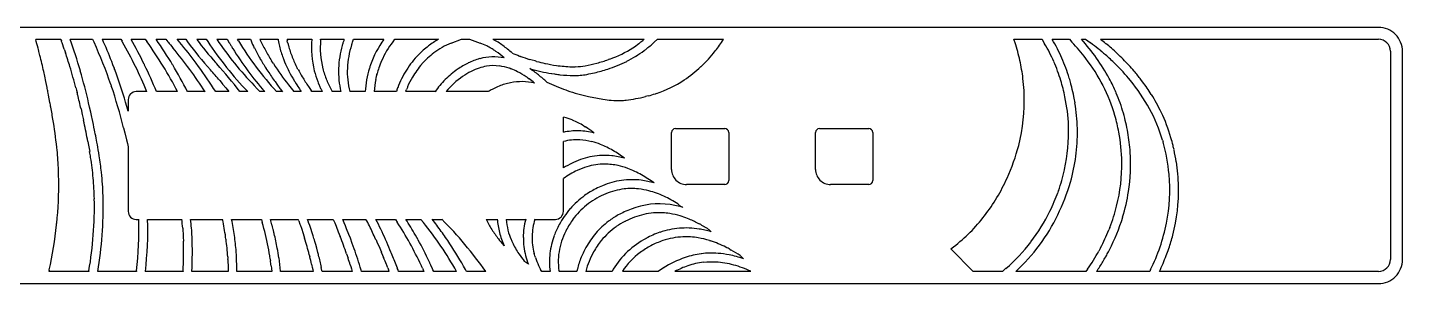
# Model space of a CAD drawing. Header units: millimetres. Extents: x 17 to 281, y -119 to -87.
# Drawn here: x 108.7 to 280.5, y -118.8 to -86.8 of the extents above; entities that cross this region are included whole.
import ezdxf

# ---------------------------------------------------------------- set-up
doc = ezdxf.new("R2010")
doc.units = ezdxf.units.MM
doc.layers.add('CUIVRE', color=7, linetype='Continuous')

msp = doc.modelspace()

# ---------------------------------------------------------------- linework, layer by layer
at = {"layer": 'CUIVRE'}
for p, q in [((277.5, -86.79), (90.15, -86.79)), ((109.77, -88.27), (112.9, -88.27)), ((112.9, -88.27), (112.97, -88.44)), ((114.07, -88.27), (116.88, -88.27)), ((116.88, -88.27), (116.98, -88.48)), ((116.98, -88.48), (117.05, -88.65)), ((118.09, -88.27), (120.42, -88.27)), ((120.42, -88.27), (120.56, -88.52)), ((121.68, -88.27), (123.46, -88.27)), ((123.46, -88.27), (123.66, -88.56)), ((124.8, -88.27), (126.03, -88.27)), ((126.03, -88.27), (126.28, -88.58)), ((126.59, -88.97), (126.9, -89.35)), ((127.67, -88.55), (127.45, -88.27)), ((127.45, -88.27), (128.53, -88.27)), ((127.75, -88.64), (127.67, -88.55)), ((128.53, -88.27), (128.74, -88.57)), ((129.89, -88.27), (131.07, -88.27)), ((131.07, -88.27), (131.25, -88.55)), ((132.4, -88.27), (133.7, -88.27)), ((133.7, -88.27), (133.94, -88.69)), ((135.09, -88.46), (134.98, -88.27)), ((134.98, -88.27), (136.58, -88.27)), ((136.58, -88.27), (136.67, -88.47)), ((137.78, -88.27), (140.05, -88.27)), ((140.05, -88.27), (140.07, -88.36)), ((140.07, -88.36), (140.11, -88.6)), ((141.17, -88.27), (144.26, -88.27)), ((141.24, -88.66), (141.2, -88.47)), ((145.36, -88.32), (145.36, -88.27)), ((145.36, -88.27), (148.31, -88.27)), ((149.24, -88.93), (149.29, -88.78)), ((149.29, -88.78), (149.35, -88.62)), ((149.35, -88.62), (149.48, -88.27)), ((149.48, -88.27), (153.27, -88.27)), ((154.4, -88.58), (154.64, -88.27)), ((154.64, -88.27), (160.1, -88.27)), ((161.67, -88.74), (162.97, -88.27)), ((162.97, -88.27), (163.97, -88.27)), ((163.97, -88.27), (165.3, -88.74)), ((166.89, -88.27), (185.77, -88.27)), ((185.36, -88.6), (185.24, -88.7)), ((185.77, -88.27), (185.61, -88.41)), ((187.02, -88.64), (187.43, -88.27)), ((187.43, -88.27), (195.68, -88.27)), ((231.96, -88.28), (231.96, -88.27)), ((231.96, -88.27), (235.47, -88.27)), ((235.47, -88.27), (235.62, -88.53)), ((235.62, -88.53), (235.8, -88.82)), ((236.75, -88.27), (238.89, -88.27)), ((238.89, -88.27), (239.21, -88.61)), ((240.39, -88.27), (240.91, -88.27)), ((240.91, -88.27), (241.47, -88.68)), ((242.77, -88.27), (277.5, -88.27)), ((110.3, -90.28), (110.17, -89.78)), ((113.34, -89.49), (113.42, -89.72)), ((113.42, -89.72), (113.49, -89.94)), ((139.46, -91.31), (139.23, -90.94)), ((171.78, -90.87), (171.46, -90.78)), ((172.14, -90.97), (171.78, -90.87)), ((172.34, -91.03), (172.14, -90.97)), ((181.49, -90.73), (181.3, -90.8)), ((185.77, -89.68), (185.81, -89.65)), ((242.72, -89.63), (242.9, -89.77)), ((243.07, -89.92), (243.16, -89.99)), ((243.16, -89.99), (243.28, -90.1)), ((243.41, -90.21), (243.41, -90.21)), ((279, -89.77), (279, -115.77)), ((280.5, -115.79), (280.5, -89.79)), ((110.9, -92.88), (110.77, -92.3)), ((119.42, -91.44), (119.26, -91.04)), ((119.59, -91.9), (119.42, -91.44)), ((130.1, -91.65), (129.82, -91.27)), ((132.41, -91.35), (132.24, -91.17)), ((138.53, -91.9), (138.77, -92.27)), ((141.4, -92.25), (141.57, -92.58)), ((141.57, -92.58), (141.73, -92.86)), ((142.53, -92.03), (142.44, -91.86)), ((152.38, -92.65), (152.41, -92.55)), ((169.12, -91.95), (169.17, -91.97)), ((174.22, -92.55), (174.56, -92.6)), ((174.56, -92.6), (174.7, -92.62)), ((111.04, -93.55), (110.9, -92.88)), ((111.19, -94.31), (111.04, -93.55)), ((111.19, -94.31), (111.19, -94.31)), ((114.79, -94.31), (114.87, -94.64)), ((119.15, -93.91), (119.2, -94.08)), ((132.76, -93.43), (133.04, -93.77)), ((133.15, -93.9), (133.52, -94.35)), ((133.52, -94.35), (133.89, -94.81)), ((137.42, -94.44), (137.07, -94.06)), ((137.77, -94.81), (137.42, -94.44)), ((139.66, -93.56), (139.89, -93.88)), ((139.89, -93.88), (139.97, -93.99)), ((139.97, -93.99), (140.28, -94.4)), ((142.12, -93.53), (142.31, -93.85)), ((142.31, -93.85), (142.39, -93.96)), ((142.39, -93.96), (142.52, -94.17)), ((145, -93.54), (145.06, -93.7)), ((145.06, -93.7), (145.18, -93.98)), ((166.96, -94.45), (166.79, -94.53)), ((171.18, -93.06), (171.41, -93.22)), ((239.09, -93.88), (239.07, -93.78)), ((239.12, -93.99), (239.09, -93.88)), ((239.15, -94.12), (239.12, -93.99)), ((239.19, -94.26), (239.15, -94.12)), ((248.04, -93.58), (247.83, -93.29)), ((111.33, -95), (111.29, -94.82)), ((111.37, -95.23), (111.33, -95)), ((111.55, -96.15), (111.37, -95.23)), ((114.87, -94.64), (114.95, -94.93)), ((121.16, -96.66), (121, -96.12)), ((121.32, -95.81), (121.32, -97.23)), ((123.66, -94.81), (122.32, -94.81)), ((127.5, -94.81), (124.84, -94.81)), ((130.94, -94.81), (128.72, -94.81)), ((133.89, -94.81), (132.25, -94.81)), ((136.26, -94.81), (135.28, -94.81)), ((138.37, -94.81), (137.77, -94.81)), ((140.59, -94.81), (139.84, -94.81)), ((142.94, -94.81), (142, -94.81)), ((142.92, -94.78), (142.94, -94.81)), ((144.28, -94.81), (144.17, -94.65)), ((145.56, -94.81), (144.28, -94.81)), ((145.49, -94.66), (145.56, -94.81)), ((147.88, -94.81), (146.81, -94.81)), ((150.94, -94.81), (149, -94.81)), ((154.83, -94.81), (152.04, -94.81)), ((159.65, -94.81), (155.99, -94.81)), ((156.02, -94.71), (156.09, -94.53)), ((166.3, -94.81), (161.03, -94.81)), ((186.28, -95.34), (185.94, -95.43)), ((187.29, -95.04), (187.18, -95.08)), ((111.81, -97.58), (111.66, -96.76)), ((111.84, -97.8), (111.81, -97.58)), ((115.43, -96.97), (115.58, -97.67)), ((115.58, -97.67), (115.73, -98.32)), ((116.5, -96.73), (116.38, -96.2)), ((116.64, -97.37), (116.5, -96.73)), ((116.78, -98), (116.64, -97.37)), ((121.32, -97.23), (121.16, -96.66)), ((245.64, -97.51), (245.64, -97.51)), ((116.82, -98.18), (116.78, -98)), ((120.74, -99.35), (120.89, -99.94)), ((175.68, -98), (175.75, -98.01)), ((175.68, -99.89), (175.68, -98)), ((176.77, -98.35), (176.81, -98.37)), ((178.23, -99.09), (178.4, -99.19)), ((178.4, -99.19), (178.44, -99.21)), ((189.69, -99.42), (195.83, -99.42)), ((207.68, -99.42), (213.82, -99.42)), ((239.89, -99.6), (239.89, -99.4)), ((112.41, -101.79), (112.36, -101.32)), ((116.28, -101.05), (116.36, -101.49)), ((117.17, -99.83), (117.13, -99.63)), ((117.42, -101.14), (117.37, -100.86)), ((117.47, -101.44), (117.42, -101.14)), ((120.89, -99.94), (121.11, -100.82)), ((121.11, -100.82), (121.22, -101.27)), ((121.22, -101.27), (121.32, -101.71)), ((175.68, -104.35), (175.68, -101.03)), ((189.19, -104.53), (189.19, -99.92)), ((196.33, -99.92), (196.33, -105.92)), ((207.18, -104.53), (207.18, -99.92)), ((214.32, -99.92), (214.32, -105.92)), ((250.52, -100.88), (250.59, -101.13)), ((116.36, -101.49), (116.44, -101.91)), ((116.44, -101.91), (116.51, -102.3)), ((117.53, -101.75), (117.47, -101.44)), ((117.59, -102.09), (117.53, -101.75)), ((117.65, -102.45), (117.59, -102.09)), ((117.71, -102.83), (117.65, -102.45)), ((121.32, -101.71), (121.32, -109.77)), ((251.87, -101.69), (251.84, -101.55)), ((251.96, -102.06), (251.87, -101.69)), ((175.68, -109.77), (175.68, -105.68)), ((195.83, -106.42), (191.08, -106.42)), ((213.82, -106.42), (209.07, -106.42)), ((237.52, -107.2), (237.46, -107.36)), ((189.99, -108.84), (190.09, -108.94)), ((190.09, -108.94), (190.18, -109.02)), ((190.18, -109.02), (190.4, -109.15)), ((190.4, -109.15), (190.51, -109.22)), ((122.32, -110.77), (122.65, -110.77)), ((123.75, -110.77), (128.02, -110.77)), ((129.12, -110.77), (133.11, -110.77)), ((134.24, -110.77), (137.96, -110.77)), ((137.96, -110.77), (138.07, -111.17)), ((139.19, -111.11), (139.1, -110.77)), ((139.1, -110.77), (142.56, -110.77)), ((139.28, -111.45), (139.19, -111.11)), ((142.63, -110.97), (142.77, -111.36)), ((142.77, -111.36), (142.83, -111.54)), ((142.83, -111.54), (142.95, -111.89)), ((143.85, -111.11), (143.73, -110.77)), ((143.73, -110.77), (146.94, -110.77)), ((143.99, -111.54), (143.86, -111.15)), ((144.08, -111.8), (143.99, -111.54)), ((146.94, -110.77), (147.12, -111.19)), ((147.12, -111.19), (147.21, -111.41)), ((147.21, -111.41), (147.3, -111.62)), ((147.3, -111.62), (147.57, -112.32)), ((148.32, -111.21), (148.13, -110.77)), ((148.13, -110.77), (151.02, -110.77)), ((148.46, -111.57), (148.32, -111.21)), ((148.61, -111.94), (148.46, -111.57)), ((152.26, -110.77), (154.7, -110.77)), ((154.7, -110.77), (154.92, -111.11)), ((156.01, -110.77), (157.89, -110.77)), ((157.89, -110.77), (158.2, -111.15)), ((159.3, -110.77), (160.52, -110.77)), ((166.04, -110.77), (167.43, -110.77)), ((168.53, -110.77), (170.98, -110.77)), ((172.13, -110.77), (174.68, -110.77)), ((183.38, -111.03), (183.45, -110.99)), ((128.13, -111.87), (128.15, -112.15)), ((128.15, -112.15), (128.18, -112.57)), ((128.18, -112.57), (128.2, -112.98)), ((128.2, -112.98), (128.22, -113.51)), ((139.43, -112.03), (139.35, -111.71)), ((142.95, -111.89), (143.17, -112.55)), ((143.17, -112.55), (143.35, -113.13)), ((147.57, -112.32), (147.81, -112.93)), ((148.89, -112.66), (148.61, -111.94)), ((149.07, -113.14), (148.89, -112.66)), ((149.31, -113.79), (149.07, -113.14)), ((152.28, -113.33), (152.44, -113.7)), ((153.54, -113.45), (153.46, -113.28)), ((157.37, -113.02), (157.2, -112.74)), ((157.55, -113.35), (157.37, -113.02)), ((176.13, -111.96), (176.13, -111.96)), ((193.89, -112.07), (194.01, -112.2)), ((194.01, -112.2), (194.07, -112.26)), ((243.94, -111.77), (243.81, -112.1)), ((144.74, -113.92), (144.62, -113.52)), ((144.87, -114.38), (144.74, -113.92)), ((145.01, -114.9), (144.87, -114.38)), ((145.08, -115.18), (145.01, -114.9)), ((152.44, -113.7), (152.61, -114.07)), ((152.61, -114.07), (152.95, -114.86)), ((152.98, -114.94), (153.22, -115.52)), ((153.62, -113.63), (153.54, -113.45)), ((154.21, -115.04), (154.14, -114.87)), ((154.3, -115.25), (154.21, -115.04)), ((168.29, -114.06), (168.27, -114.05)), ((172.06, -115.17), (172.02, -115.03)), ((193.93, -113.41), (193.99, -113.43)), ((193.99, -113.43), (194.06, -113.45)), ((195.98, -114.25), (196.04, -114.28)), ((196.49, -114.51), (196.65, -114.61)), ((224.08, -114.47), (224.42, -114.2)), ((226.88, -117.27), (224.08, -114.47)), ((242.74, -114.4), (242.56, -114.73)), ((243.76, -114.82), (243.89, -114.57)), ((133.75, -115.46), (133.76, -115.68)), ((133.77, -115.78), (133.78, -116.16)), ((133.78, -116.16), (133.79, -116.44)), ((133.79, -116.44), (133.8, -116.85)), ((134.86, -115.63), (134.85, -115.4)), ((134.87, -115.92), (134.86, -115.66)), ((134.89, -116.45), (134.87, -115.92)), ((134.9, -116.8), (134.89, -116.45)), ((139.06, -115.73), (139.09, -115.92)), ((139.18, -116.6), (139.21, -116.93)), ((143.94, -115.19), (144.01, -115.45)), ((144.23, -116.36), (144.28, -116.59)), ((144.28, -116.59), (144.32, -116.76)), ((144.32, -116.76), (144.37, -117.02)), ((145.52, -117.18), (145.44, -116.77)), ((148.61, -115.09), (148.79, -115.63)), ((149.06, -116.45), (149.12, -116.65)), ((149.12, -116.65), (149.22, -116.96)), ((150.31, -116.76), (150.2, -116.4)), ((150.42, -117.13), (150.31, -116.76)), ((158.99, -116.2), (158.91, -116.03)), ((159.02, -116.25), (158.99, -116.2)), ((159.12, -116.48), (159.02, -116.25)), ((159.32, -116.94), (159.12, -116.48)), ((171.31, -116.37), (171.08, -116.21)), ((172.11, -115.32), (172.06, -115.17)), ((172.14, -115.42), (172.11, -115.32)), ((172.18, -115.54), (172.14, -115.42)), ((197.78, -115.3), (197.98, -115.51)), ((197.98, -115.51), (198.08, -115.61)), ((198.08, -115.61), (198.18, -115.71)), ((116.41, -117.27), (111.43, -117.27)), ((116.42, -117.19), (116.41, -117.27)), ((122.36, -117.27), (117.52, -117.27)), ((122.36, -117.21), (122.36, -117.27)), ((128.17, -117.27), (123.46, -117.27)), ((128.17, -117.24), (128.17, -117.27)), ((133.81, -117.27), (129.27, -117.27)), ((133.8, -116.85), (133.81, -117.27)), ((134.91, -117.27), (134.9, -116.8)), ((134.91, -117.27), (134.91, -117.27)), ((139.25, -117.27), (134.91, -117.27)), ((139.21, -116.93), (139.25, -117.27)), ((140.35, -117.27), (140.35, -117.23)), ((144.42, -117.27), (140.35, -117.27)), ((144.37, -117.02), (144.42, -117.27)), ((145.54, -117.27), (145.52, -117.18)), ((149.31, -117.27), (145.54, -117.27)), ((149.22, -116.96), (149.31, -117.27)), ((150.46, -117.27), (150.42, -117.13)), ((153.92, -117.27), (150.46, -117.27)), ((153.75, -116.84), (153.83, -117.06)), ((153.83, -117.06), (153.88, -117.16)), ((155.03, -117.1), (154.94, -116.88)), ((155.09, -117.27), (155.03, -117.1)), ((158.27, -117.27), (155.09, -117.27)), ((158.09, -116.88), (158.27, -117.27)), ((159.38, -117.07), (159.32, -116.94)), ((159.48, -117.27), (159.38, -117.07)), ((162.33, -117.27), (159.48, -117.27)), ((163.59, -117.27), (163.46, -117.03)), ((165.98, -117.27), (163.59, -117.27)), ((172.97, -117.27), (172.83, -117.03)), ((174.03, -117.27), (172.97, -117.27)), ((175.14, -117.27), (175.13, -117.19)), ((177.36, -117.27), (175.14, -117.27)), ((177.39, -117.17), (177.36, -117.27)), ((181.76, -117.27), (178.49, -117.27)), ((181.92, -117.01), (181.76, -117.27)), ((187.54, -117.27), (183.07, -117.27)), ((188.17, -116.85), (187.54, -117.27)), ((199.1, -117.27), (189.62, -117.27)), ((230.52, -117.27), (226.88, -117.27)), ((230.97, -116.89), (230.52, -117.27)), ((240.96, -117.27), (232.19, -117.27)), ((241.16, -116.98), (240.96, -117.27)), ((248.92, -117.27), (242.29, -117.27)), ((249.03, -117.05), (248.92, -117.27)), ((277.5, -117.27), (250.14, -117.27)), ((19.5, -118.79), (277.5, -118.79))]:
    msp.add_line(p, q, dxfattribs=at)
for centre, radius, start, end in [((277.5, -89.78), 2.99, 44.8315, 90.0008), ((29.66, -110.59), 83.16, 14.7844, 15.5643), ((67.55, -105.11), 48.37, 18.8357, 20.1509), ((51.9, -110.6), 66.06, 16.1738, 19.7547), ((65.49, -112.19), 56.69, 18.8121, 24.5407), ((67.49, -111.32), 55.61, 21.3898, 24.4892), ((117.83, -90.15), 3.18, 28.8542, 30.8326), ((73.36, -115.67), 54.45, 22.5223, 29.7877), ((71.83, -116.46), 57.27, 25.9647, 29.4863), ((80.08, -119.6), 53.51, 27.6004, 35.4555), ((81.78, -118.43), 52.54, 30.8744, 35.0345), ((155.29, -65.54), 37.04, 218.4616, 219.2233), ((84.34, -125.07), 56.67, 36.6243, 40.0044), ((165.14, -62.03), 45.05, 216.1027, 221.8632), ((165.41, -61.86), 44.27, 216.6397, 221.4646), ((168.54, -63.87), 44.71, 213.4973, 223.7838), ((168.66, -63.79), 43.75, 214.0204, 223.7754), ((134.61, -88.33), 0.756, 208.3413, 212.1473), ((143.24, -83.45), 10.67, 209.6608, 211.5473), ((139.16, -86.11), 5.8, 210.2098, 212.4241), ((140.69, -85.39), 7.49, 210.8012, 212.4626), ((169.52, -67.61), 40.25, 211.1938, 216.8464), ((155.85, -80.13), 20.92, 203.4906, 206.1653), ((154.9, -80.57), 18.77, 204.2237, 208.8582), ((150.2, -86.78), 10.25, 190.2024, 194.3557), ((145.44, -87.59), 4.32, 189.0564, 191.6982), ((150.94, -86.63), 9.91, 191.8617, 194.1666), ((152.18, -86.28), 11.19, 194.3537, 202.0827), ((155.94, -89.32), 11.73, 174.8569, 194.2506), ((155.95, -89.32), 10.64, 174.6022, 194.2486), ((159.68, -92.36), 12.09, 164.0345, 177.8635), ((148.53, -89.15), 0.483, 161.3491, 166.8038), ((155.89, -91.16), 8.12, 161.7429, 164.5105), ((156.77, -91.52), 9.06, 159.0119, 161.3463), ((160.4, -92.54), 11.73, 162.2191, 169.4678), ((149.37, -88.99), 0.146, 157.6631, 166.3816), ((162.99, -95.39), 12.05, 143.7936, 161.0205), ((162.79, -95.23), 10.71, 141.6233, 156.5339), ((166, -98.48), 11.81, 127.4382, 135.4024), ((164.74, -96.76), 9.68, 118.6534, 127.6638), ((165.18, -97.3), 9.27, 120.0778, 127.828), ((164.07, -95.33), 7.01, 110.029, 120.2851), ((163.02, -95.22), 6.87, 63.2231, 70.5829), ((162.51, -96.33), 8.08, 58.8529, 63.5393), ((161.67, -97.93), 10.98, 53.9203, 61.5858), ((160.08, -100.16), 13.72, 47.9102, 54.0422), ((177.63, -78.81), 12.48, 302.636, 306.8443), ((180.11, -82.05), 8.4, 306.6083, 307.6781), ((180.06, -81.8), 8.63, 307.917, 309.9993), ((175.71, -76.26), 16.77, 307.7253, 312.4197), ((180.39, -78.56), 18.12, 321.9531, 327.5719), ((222.8, -91.69), 9.78, 17.7621, 20.417), ((207.26, -96.55), 26.06, 12.4968, 17.5188), ((216.64, -100.07), 22.22, 23.9305, 30.428), ((216.96, -99.92), 22.96, 23.8632, 30.4679), ((220.5, -106.23), 25.7, 37.2883, 43.2737), ((220.41, -106.31), 26.92, 35.6633, 42.0773), ((241.32, -88.91), 0.273, 50.0689, 58.2202), ((241.36, -88.93), 0.269, 50.0197, 58.1404), ((223.54, -113.55), 30.66, 51.8284, 54.069), ((222.76, -114.47), 32.96, 51.094, 52.6269), ((229.95, -105.5), 21.47, 48.6299, 50.9837), ((277.5, -89.77), 1.5, 0.0615, 89.9385), ((277.51, -89.79), 2.99, 0.0466, 45.121), ((94.68, -93.57), 15.95, 13.9201, 15.2757), ((109.42, -89.95), 0.772, 12.6291, 16.2463), ((22.13, -112.15), 90.84, 12.6228, 13.9329), ((43.41, -113.29), 73.86, 17.009, 18.4236), ((84.61, -124.83), 55.2, 32.9407, 39.9947), ((169.84, -67.36), 41.76, 211.866, 221.0964), ((157.5, -79.22), 22.79, 206.391, 210.0724), ((166.95, -73.76), 33.71, 210.0655, 212.5545), ((161.79, -76.85), 26.6, 208.7161, 211.9863), ((152.17, -86.28), 12.29, 194.3633, 201.4706), ((141.42, -90.55), 0.717, 198.5713, 204.2831), ((154.14, -85.57), 14.38, 201.5003, 205.9809), ((155.25, -85.1), 14.48, 201.8417, 207.8135), ((159.21, -92.33), 10.52, 169.4082, 177.4966), ((163.63, -95.62), 11.64, 156.4044, 160.9769), ((165.46, -97.97), 11.06, 135.2836, 148.0337), ((165.78, -98.25), 10.39, 132.7893, 138.3808), ((166.15, -98.64), 10.92, 127.5142, 132.8319), ((167.3, -98.36), 7.95, 105.1374, 116.2244), ((166.99, -97.22), 6.76, 78.9297, 105.0799), ((161.47, -98.07), 10.11, 56.1254, 58.9349), ((165.43, -92.3), 3.11, 53.8856, 57.3077), ((159.59, -100.66), 13.31, 49.2217, 54.8236), ((176.84, -72.4), 19.14, 246.7004, 249.7619), ((170.51, -89.69), 0.731, 247.1005, 252.4484), ((170.59, -89.67), 0.777, 247.2805, 252.65), ((178.14, -68.88), 22.89, 250.1214, 253.0341), ((178.59, -67.08), 24.75, 255.3716, 257.8741), ((175.2, -73.34), 18.5, 284.6206, 289.2706), ((176.27, -76.47), 16.29, 287.6919, 296.7123), ((176.57, -77.16), 14.44, 289.9219, 302.6426), ((177.25, -78.37), 14.15, 296.6344, 301.8278), ((176.78, -77.59), 15.06, 301.7497, 306.6294), ((183.36, -86.27), 4.17, 305.9272, 308.6228), ((181.01, -79.03), 17.34, 313.1185, 321.9253), ((208.81, -96.18), 24.47, 7.085, 12.4343), ((218.11, -99.38), 21.69, 16.8192, 23.8116), ((222.9, -104.47), 22.73, 27.2581, 37.4162), ((223.25, -104.28), 23.42, 28.3001, 35.6728), ((237.56, -95.86), 8.09, 50.3507, 52.4729), ((242.29, -90.58), 1.01, 48.0076, 52.7998), ((239.58, -93.98), 5.35, 49.3093, 50.8889), ((243.2, -90.22), 0.148, 45.0491, 53.1032), ((242.78, -90.77), 0.831, 46.4319, 51.4356), ((242.88, -90.75), 0.756, 45.9573, 51.4586), ((224.36, -111.92), 28.88, 45.5019, 48.7218), ((223.94, -112.36), 30.59, 44.9002, 48.6817), ((226.21, -110.08), 27.37, 40.6488, 44.875), ((46.25, -112.21), 70.83, 14.6335, 16.8461), ((43.4, -112.97), 74.88, 12.9422, 16.1012), ((112.54, -94.67), 7.57, 19.4196, 21.402), ((60.78, -113.9), 62.79, 16.4446, 20.2685), ((120.88, -92.63), 2.74, 24.6585, 27.0374), ((73.48, -115.64), 55.43, 22.072, 25.8281), ((80.35, -119.39), 54.26, 26.9324, 30.9607), ((85.45, -124.27), 55.3, 32.1927, 36.1511), ((90.81, -128.74), 54.83, 40.0881, 41.9502), ((89.13, -130.23), 58.17, 37.5105, 41.9397), ((171.29, -66.22), 42.5, 216.9157, 222.2685), ((168.87, -72.56), 35.97, 213.2233, 215.7107), ((169.95, -71.86), 36.16, 212.5383, 217.6811), ((169.76, -77.89), 31.78, 206.1017, 206.8619), ((161.9, -81.59), 22, 208.3341, 211.1279), ((156.55, -89.12), 12.37, 194.461, 200.9143), ((156.29, -89.19), 11, 194.4473, 202.2918), ((158.88, -92.29), 11.28, 178.0784, 192.8981), ((158.8, -92.31), 10.11, 177.4676, 194.3085), ((162.66, -95.39), 11.74, 162.5837, 177.1696), ((168.04, -97.1), 17.39, 161.1089, 162.5155), ((160.93, -94.96), 8.86, 164.8799, 166.7275), ((165.06, -96.1), 13.13, 161.0468, 164.3181), ((166.48, -98.58), 12.25, 148.1375, 159.6486), ((165.67, -98.14), 10.23, 138.4599, 149.8125), ((168.98, -101.45), 11.46, 124.6082, 134.6), ((168.43, -100.58), 10.43, 116.3812, 124.8215), ((168.23, -100.25), 8.95, 117.1055, 124.9949), ((167.5, -98.85), 7.37, 108.5836, 116.9795), ((167, -97.37), 5.81, 99.2826, 108.6021), ((166.99, -97.17), 5.61, 82.6559, 99.5144), ((166.92, -97.76), 6.21, 71.3418, 82.7157), ((168.53, -93.17), 1.35, 68.6753, 73.5773), ((168.63, -93.15), 1.29, 67.7249, 72.6956), ((166.3, -99.54), 8.09, 63.1799, 69.2106), ((165.28, -101.47), 10.28, 55.8569, 62.9761), ((163.6, -103.96), 14.38, 51.3945, 56.8131), ((171.92, -90.54), 1.45, 252.227, 255.6419), ((178.12, -69.1), 23.77, 253.9611, 260.541), ((161, -107.14), 18.49, 47.0094, 51.2236), ((177.82, -70.57), 21.18, 257.9146, 261.8138), ((176.85, -77.87), 14.91, 261.721, 263.8734), ((177.09, -76.1), 15.6, 261.5776, 268.6388), ((177, -77.61), 15.18, 263.4314, 269.7722), ((176.94, -80.64), 11.05, 268.8848, 271.5439), ((177.1, -84.58), 7.11, 271.1048, 280.5794), ((177.2, -85.28), 7.51, 274.3956, 280.8465), ((173.17, -65.09), 26.99, 281.1775, 284.3647), ((173.46, -66.22), 26.93, 281.0516, 283.1289), ((174.93, -72.36), 20.62, 283.0149, 287.7648), ((181.68, -79.71), 16.38, 303.703, 313.0271), ((218.32, -99.3), 20.37, 16.7651, 23.8533), ((225.94, -110.32), 26.63, 39.4006, 45.5145), ((228.75, -107.95), 24.06, 37.5269, 40.7324), ((76.18, -101.41), 35.72, 10.6239, 11.4697), ((55.13, -115.7), 67.63, 13.9969, 18.648), ((132.12, -94.59), 1.24, 37.7311, 41.6019), ((132.2, -94.63), 1.2, 37.7225, 41.454), ((158.06, -81.07), 22.23, 216.8749, 218.1959), ((172.06, -70.31), 38.78, 217.5801, 219.1788), ((159.96, -82.69), 20.87, 209.1581, 210.7086), ((149.06, -89.26), 8.15, 210.138, 211.6273), ((169.06, -77.26), 31.47, 212.5017, 213.8305), ((168.76, -77.43), 30.02, 211.1575, 213.8861), ((156.88, -85.5), 15.66, 213.6017, 215.74), ((155.48, -89.64), 11.18, 202.8497, 205.192), ((147.11, -93.64), 1.91, 203.4523, 206.8879), ((158.89, -88.12), 13.81, 202.3281, 208.5747), ((161.94, -95.3), 9.91, 168.3386, 177.15), ((160.46, -94.92), 8.39, 166.2365, 168.8393), ((166.13, -98.32), 11.84, 160.4056, 162.7387), ((155.18, -94.41), 0.212, 155.351, 164.0521), ((173.78, -101.58), 19.04, 157.2064, 158.2906), ((166.29, -98.49), 10.95, 149.8715, 156.9464), ((168.58, -101.04), 10.89, 134.6032, 145.1245), ((168.97, -101.4), 10.32, 124.6776, 140.3094), ((171.68, -103.91), 10.57, 112.4421, 116.5161), ((170.63, -101.4), 7.86, 101.3654, 112.3372), ((170.5, -100.79), 7.23, 77.4465, 101.3252), ((169.1, -95.95), 3.57, 54.2804, 56.8419), ((164.22, -103.14), 12.25, 50.1724, 54.091), ((183.8, -72.22), 23.7, 244.5158, 250.7763), ((176.98, -82.74), 10.06, 269.7525, 274.5652), ((182.7, -81.24), 14.55, 288.4156, 303.7058), ((208.29, -96.16), 24.98, 3.3896, 6.8824), ((214.35, -100.41), 24.49, 11.6774, 16.5812), ((202.73, -103.7), 37.67, 15.2674, 16.3352), ((215.73, -100.1), 24.17, 11.135, 13.974), ((225.21, -103.28), 20.12, 15.7796, 27.256), ((224.09, -103.8), 22.46, 23.1325, 28.2592), ((229.12, -107.71), 22.51, 28.5714, 39.4253), ((229.89, -107.21), 22.7, 32.0729, 36.9048), ((20.01, -113.34), 93.14, 10.2507, 10.6352), ((105.8, -97.35), 9.46, 13.2193, 14.805), ((40.28, -113.71), 76.99, 12.5538, 13.9176), ((122.32, -95.81), 1, 90.0023, 179.9977), ((148.48, -93.12), 3.36, 204.2591, 207.1787), ((148.74, -93.71), 2.22, 207.2555, 209.7618), ((160.16, -96.16), 4.39, 160.7395, 162.1438), ((171.96, -104.27), 11.03, 117.9615, 120.8908), ((178.41, -87.93), 7.09, 250.0845, 251.4795), ((184.99, -69.01), 27.13, 250.9952, 256.8284), ((183.99, -73.12), 22.88, 256.9338, 261.5439), ((182.93, -80.08), 15.85, 261.6317, 265.436), ((182.59, -84.72), 11.2, 265.2599, 271.4223), ((182.7, -89.21), 6.71, 271.4423, 276.9367), ((181.05, -75.21), 20.8, 276.7915, 283.5811), ((181.78, -78.47), 17.46, 284.9381, 288.0194), ((210.85, -95.95), 22.41, 345.5909, 362.2079), ((198.48, -96.54), 34.79, 2.3898, 3.0586), ((216.35, -100), 22.45, 2.308, 11.6711), ((219.41, -99.45), 20.44, 9.1082, 11.3467), ((225.4, -103.22), 21.03, 15.7693, 23.0712), ((230.61, -106.83), 21.89, 25.5428, 32.2262), ((47.24, -109.02), 65.57, 6.7436, 9.8506), ((216.78, -99.96), 23.11, 1.3995, 9.3178), ((221.11, -104.37), 24.37, 10.6313, 15.6346), ((221.62, -104.26), 24.95, 10.0231, 15.6977), ((231.36, -106.47), 19.96, 16.27, 28.5211), ((231.24, -106.52), 21.19, 16.3083, 25.5216), ((114.19, -98.69), 1.58, 10.7932, 13.6182), ((114.21, -98.76), 1.58, 10.7713, 13.5825), ((114.23, -98.84), 1.58, 10.7487, 13.5461), ((114.25, -98.91), 1.57, 10.7256, 13.509), ((114.27, -98.98), 1.57, 10.7018, 13.4713), ((24.15, -118.45), 93.76, 10.6937, 12.1617), ((28.58, -117.46), 90.32, 11.3841, 12.3255), ((173.57, -106.24), 8.52, 67.9106, 75.1654), ((172.8, -108.1), 10.52, 58.9107, 67.5781), ((170.77, -111.44), 14.43, 52.5512, 57.9045), ((189.69, -99.92), 0.501, 90.1694, 179.8306), ((195.83, -99.92), 0.501, 0.164, 89.8384), ((207.68, -99.92), 0.501, 90.1694, 179.8306), ((213.82, -99.92), 0.501, 0.164, 89.8384), ((217.48, -99.91), 21.31, -12.586, 2.2097), ((217.45, -99.91), 22.45, 343.954, 360.7919), ((-30.55, -129.09), 150.58, 10.803, 11.2045), ((177.42, -107.97), 8.26, 88.6447, 102.1887), ((177.39, -108.03), 7.2, 87.364, 103.7232), ((177.37, -108.36), 8.65, 75.4578, 88.3862), ((177.35, -108.51), 7.68, 75.7936, 87.2582), ((177.09, -109.61), 8.82, 68.4402, 75.9126), ((223.19, -103.96), 22.25, 0.987, 10.5807), ((223.74, -103.92), 22.8, 3.8887, 10.0982), ((228.87, -107.25), 22.57, 5.3396, 15.7333), ((228.92, -107.2), 23.61, 13.8477, 16.299), ((70.34, -106.3), 42.31, 2.6911, 6.1163), ((77.2, -109), 39.87, 8.6137, 9.6808), ((73.48, -109.76), 43.67, 5.4533, 8.8634), ((73.87, -109.71), 44.37, 6.2379, 8.9145), ((180.97, -112.2), 9.45, 100.3235, 115.1391), ((180.82, -111.56), 8.78, 84.1516, 100.0933), ((176.11, -112.01), 11.41, 59.6526, 68.3113), ((180.71, -112.46), 9.69, 74.4189, 84.0459), ((174.3, -115.08), 14.97, 53.0027, 59.5973), ((208.81, -95.41), 24.52, 335.4235, 345.5482), ((224.22, -103.91), 22.32, 351.2629, 363.9556), ((227.05, -107.62), 25.52, 9.1149, 12.5707), ((76.94, -105.97), 35.7, 0.3363, 2.6564), ((182.01, -114.39), 11.87, 116.066, 122.2337), ((181.77, -114.01), 10.32, 114.9121, 126.1659), ((178.51, -107.13), 3.81, 114.0864, 116.8296), ((181.14, -112.62), 8.79, 106.634, 115.025), ((180.82, -111.55), 7.68, 89.8488, 106.6541), ((180.8, -111.86), 7.99, 77.6452, 89.7036), ((180.58, -112.98), 9.13, 69.8481, 77.7479), ((179.73, -115.26), 11.56, 60.4598, 69.8077), ((191.07, -104.53), 1.88, 179.9995, 225.1681), ((209.06, -104.53), 1.88, 179.9995, 225.1681), ((216.38, -99.66), 22.45, 340.3692, 347.3894), ((224.23, -103.91), 21.21, -14.1997, 0.8949), ((230.05, -107.11), 22.48, 1.2064, 9.0542), ((61.37, -106.17), 51.28, 354.282, 360.464), ((82.56, -108.88), 34.54, 1.1205, 5.4318), ((110.44, -105.82), 7.6, 5.0654, 7.0827), ((113.41, -105.69), 4.63, 4.9511, 6.6315), ((83.07, -108.84), 35.13, 1.0739, 5.8027), ((184.32, -115.45), 9.64, 98.2579, 112.9442), ((184.23, -115.08), 9.27, 82.7452, 98.0238), ((184.06, -116.29), 10.49, 73.6699, 82.6671), ((177.62, -118.99), 15.85, 53.6572, 60.4747), ((191.08, -104.53), 1.89, 224.8787, 269.9537), ((195.83, -105.92), 0.501, 270.168, 359.832), ((209.07, -104.53), 1.89, 224.8787, 269.9537), ((213.82, -105.92), 0.501, 270.168, 359.832), ((208.47, -95.39), 24.84, 329.3751, 335.7168), ((215.07, -99.22), 24.92, 333.8186, 343.9246), ((230.29, -107.11), 21.14, -11.3207, 5.3274), ((69.67, -109.15), 47.43, -9.7523, 1.1481), ((69.97, -109.17), 48.24, 350.33, 361.1747), ((184.16, -116.02), 10.07, 125.3213, 139.1761), ((184.79, -116.91), 11.17, 116.9826, 125.3129), ((184.71, -116.77), 9.91, 119.2941, 126.5268), ((185.52, -118.34), 12.78, 112.8353, 116.9926), ((185.14, -117.52), 10.78, 112.6635, 119.3121), ((184.22, -115.18), 8.26, 96.5198, 113.0174), ((184.19, -115.25), 8.33, 84.0227, 96.2592), ((184.12, -115.92), 9, 75.5257, 84.0008), ((183.61, -117.84), 10.98, 65.0754, 75.4836), ((182.16, -120.98), 14.44, 57.2066, 65.1167), ((210, -96.27), 23.07, 322.5005, 329.3293), ((214.55, -98.99), 24.4, 333.8866, 339.9418), ((223.55, -103.77), 23, 342.9629, 351.1745), ((230.19, -107.1), 22.34, 345.3982, 361.1906), ((122.32, -109.77), 1, 179.9985, 270.0015), ((174.68, -109.77), 1, 270.0036, 359.9977), ((184.83, -116.56), 10.94, 139.3113, 152.0667), ((184.24, -116.1), 9.09, 126.5981, 142.3798), ((187.76, -119.51), 10.65, 114.8529, 119.3184), ((188.47, -120.89), 12.2, 110.7018, 115.1519), ((187.64, -118.5), 9.67, 81.8623, 111.117), ((187.47, -119.79), 10.97, 73.3541, 81.9395), ((189.35, -111.28), 2.37, 57.7897, 60.8229), ((215.72, -99.7), 23.03, 322.8796, 334.1771), ((223.03, -103.64), 22.44, 338.7503, 345.8808), ((61.07, -106.16), 51.57, 347.7541, 354.0987), ((107.79, -110.9), 4.61, 353.0664, 355.2859), ((77.87, -112), 44.79, -6.6802, 1.5779), ((77.8, -112), 45.97, 353.4084, 361.5302), ((94.65, -114.73), 33.6, 4.8818, 6.7756), ((99.1, -114.3), 30.23, 2.5872, 6.7039), ((124.46, -112.68), 8.86, 10.5287, 12.4428), ((99.71, -117.81), 34.13, 7.6731, 11.4001), ((96.77, -118.3), 38.22, 8.299, 11.364), ((98.49, -122.28), 41.11, 11.3467, 15.6842), ((137.77, -111.9), 1.58, 12.9912, 16.6371), ((137.68, -112.03), 1.7, 12.7517, 16.6231), ((132.28, -114.5), 10.94, 18.8382, 19.9462), ((143.37, -111.3), 0.512, 16.0882, 21.7922), ((107.57, -133.82), 49.19, 25.8086, 27.9411), ((108.8, -133.2), 48.91, 24.0319, 27.2953), ((116.88, -135.85), 45.38, 29.1433, 33.0318), ((115.94, -136.4), 47.56, 29.8311, 32.6026), ((119.58, -141.87), 49.34, 34.2084, 38.5011), ((90.37, -164.34), 87.3, 37.2385, 37.856), ((88.02, -165.25), 89.72, 36.1906, 36.7914), ((120.76, -149.89), 55.78, 40.1733, 44.5401), ((175.71, -106.32), 10.64, 204.6914, 212.4765), ((176.61, -110.1), 9.21, 184.1574, 194.5636), ((176.54, -110.14), 8.03, 184.5031, 194.4388), ((179.74, -113.1), 9.07, 165.0968, 179.5765), ((180.03, -113.15), 8.26, 163.2347, 178.1893), ((185.34, -116.89), 11.55, 151.8014, 159.2986), ((184.83, -116.57), 9.84, 142.3501, 152.0611), ((187.26, -118.94), 9.9, 126.8358, 139.4496), ((187.54, -119.25), 10.32, 118.9542, 127.019), ((187.82, -119.67), 9.72, 117.1988, 124.7358), ((188.47, -120.89), 11.1, 110.7064, 116.8928), ((187.6, -118.48), 8.53, 94.3709, 110.9806), ((187.35, -114.59), 4.65, 92.0921, 94.9431), ((187.59, -118.81), 8.87, 81.0564, 92.6237), ((187.32, -120.4), 10.48, 73.585, 80.9158), ((185.05, -127.72), 18.14, 72.4676, 73.2608), ((187.11, -121.08), 11.19, 67.469, 72.2912), ((186.4, -122.92), 13.16, 61.5131, 67.6653), ((185.34, -124.99), 15.49, 59.1105, 61.7227), ((211.64, -97.55), 20.99, 307.5054, 322.5244), ((215.68, -99.66), 24.19, 323.6464, 334.1248), ((221.45, -103.08), 25.22, 332.8795, 342.8593), ((228.81, -106.81), 22.65, 340.9017, 348.6648), ((86.52, -114.83), 42.82, 356.7358, 362.5456), ((105.43, -117.01), 28.36, 3.1453, 7.6312), ((105.49, -117), 29.4, 4.2662, 8.2507), ((138.14, -112), 1.25, 13.1766, 15.988), ((120.56, -116.91), 19.49, 13.2215, 14.498), ((137.81, -112.92), 1.79, 11.6444, 15.3438), ((104.61, -120.97), 35.95, 10.5681, 13.5212), ((97.23, -127.49), 48.31, 14.7545, 17.2897), ((100.72, -126.33), 45.73, 17.1664, 18.5271), ((112.7, -122.84), 33.26, 16.2737, 17.521), ((82.39, -138.25), 70.15, 19.2854, 21.1618), ((120.02, -127.84), 35.37, 24.397, 25.8798), ((150.67, -114.01), 1.75, 22.595, 26.3526), ((118.54, -134.87), 44.55, 25.0173, 28.882), ((121.43, -140.56), 48.18, 33.7213, 35.9591), ((178.51, -104.55), 13.95, 212.4521, 218.386), ((181.37, -102.28), 17.61, 218.3709, 221.5046), ((177.44, -109.85), 10.08, 194.7862, 204.715), ((177.14, -109.95), 8.66, 194.6659, 202.7354), ((177.4, -109.86), 8.93, 202.6378, 205.247), ((179.45, -113.08), 8.77, 179.7284, 194.7013), ((179.41, -113.1), 7.63, 178.4466, 194.6297), ((183.32, -116.14), 9.39, 159.2451, 173.0966), ((183.87, -116.3), 8.86, 159.4485, 168.2155), ((185.44, -116.94), 10.56, 151.8538, 159.2124), ((188.07, -119.62), 10.95, 139.4932, 150.8883), ((187.43, -119.12), 9.03, 124.669, 140.8946), ((190.96, -122.51), 10.59, 117.8797, 133.2837), ((191.75, -124.04), 12.32, 108.9837, 117.811), ((191, -121.78), 9.93, 94.7857, 109.1268), ((190.97, -121.7), 8.75, 92.3132, 109.1431), ((191, -122.05), 10.2, 80.7326, 94.6853), ((190.99, -122.18), 9.23, 80.3928, 92.3089), ((190.82, -123.39), 10.45, 72.7004, 80.5801), ((190.93, -122.76), 10.91, 77.228, 80.9543), ((188.05, -120.6), 10.33, 57.5661, 59.5251), ((190.82, -123.39), 11.56, 73.3497, 77.3705), ((190.25, -117.33), 6.39, 56.8677, 58.4508), ((190.78, -116.72), 5.6, 56.1824, 57.9899), ((194.43, -111.94), 0.484, 221.537, 226.6068), ((194.36, -112.06), 0.346, 220.5979, 227.6936), ((221.09, -102.93), 24.5, 332.3143, 338.0272), ((229.54, -107.01), 23, 341.1874, 345.5711), ((85.98, -114.83), 42.26, -3.2707, 1.7863), ((117.17, -116.23), 17.7, 2.6848, 4.5763), ((106.93, -120.51), 32.49, 8.4583, 11.2036), ((106.32, -120.62), 34.2, 8.4459, 10.5154), ((101.05, -131.62), 51.45, 17.2, 20.2751), ((151.23, -115.63), 1.88, 21.6456, 24.127), ((45.96, -160.09), 117.25, 22.6857, 23.3419), ((120.08, -134.1), 41.72, 24.956, 29.1854), ((124.42, -138.56), 43.48, 29.3118, 34.1835), ((124.86, -138.29), 44.06, 28.8427, 33.7367), ((127.21, -144.54), 47.4, 35.1216, 40.2606), ((170.06, -112.37), 2.46, 220.2073, 223.1053), ((178.93, -109.11), 10.64, 205.353, 214.1079), ((182.02, -107.01), 14.37, 214.1417, 218.4603), ((182.36, -116.02), 8.42, 173.1298, 188.5851), ((182.55, -116.02), 7.51, 168.2454, 188.9822), ((188.22, -119.78), 11.16, 150.5559, 158.504), ((188.02, -119.67), 9.83, 150.5016, 158.1896), ((187.98, -119.57), 9.75, 140.9058, 150.9266), ((190.94, -122.45), 10.53, 133.4382, 148.9353), ((190.92, -122.42), 9.4, 127.0672, 146.7505), ((191.08, -122.65), 9.67, 117.437, 126.9933), ((191.65, -123.77), 10.93, 108.9431, 117.3996), ((194.17, -125.21), 10.22, 97.0518, 108.8017), ((194.19, -125.58), 10.59, 85.59, 96.9227), ((190, -126), 13.18, 63.0131, 72.0841), ((194.17, -126.06), 11.07, 78.4746, 85.6991), ((190.06, -126.09), 13.24, 60.9743, 63.1609), ((187.73, -130.34), 18.08, 56.2415, 60.4443), ((217.51, -101.05), 20.79, 310.339, 322.8584), ((217.37, -100.9), 22.08, 312.1541, 323.6349), ((221.1, -102.9), 24.51, 324.9304, 331.1389), ((240.81, -113.33), 2.21, 331.0786, 333.6225), ((229.35, -107.41), 16.21, 330.5962, 332.81), ((226.54, -105.99), 25.07, 333.8102, 340.8236), ((229.13, -106.94), 23.4, 339.0563, 341.3531), ((132.08, -115.82), 1.69, 1.0527, 4.4262), ((134.61, -115.66), 0.247, 358.9816, 366.6101), ((113.09, -119.59), 26.26, 6.549, 8.0347), ((113.9, -119.51), 26.55, 4.9208, 8.4761), ((116.9, -122.41), 27.99, 12.4903, 14.4052), ((144.07, -115.47), 1.05, 12.1432, 16.1305), ((111.25, -123.77), 34.91, 11.5615, 14.1246), ((119.39, -125.65), 31.06, 17.2288, 18.818), ((153.04, -115.61), 0.201, 18.2324, 26.6496), ((86.28, -143.19), 72.43, 21.7015, 22.4364), ((129.91, -125.96), 25.52, 20.9494, 21.9922), ((100.01, -137.7), 58.75, 20.7652, 22.4759), ((131.71, -128.75), 28.93, 24.2245, 25.0749), ((172.55, -114.6), 2.24, 217.0145, 220.5893), ((169.59, -118.05), 2.36, 54.1896, 57.5538), ((180.11, -112.9), 9.46, 194.7123, 201.5258), ((168.8, -119.42), 3.94, 54.6116, 56.6262), ((180.21, -112.85), 8.47, 198.5313, 202.1991), ((181.49, -112.31), 9.86, 202.3212, 208.623), ((186.63, -119.16), 9.46, 158.4407, 167.8264), ((187.15, -119.31), 8.89, 158.2697, 166.7733), ((194.63, -126.7), 11.77, 108.6078, 123.3029), ((194.63, -126.65), 10.63, 108.6572, 118.1018), ((194.18, -125.31), 9.22, 96.077, 108.6905), ((194.19, -125.8), 9.7, 86.825, 95.7985), ((194.08, -126.84), 10.75, 74.4243, 86.5656), ((193.73, -128.3), 13.36, 70.5527, 78.5294), ((193.26, -129.79), 13.82, 64.9886, 74.4272), ((221.26, -102.95), 25.45, 325.7526, 328.975), ((218.98, -101.65), 28.07, 329.095, 330.5555), ((242.38, -114.82), 1.22, 328.6979, 332.9175), ((225.94, -105.71), 26.82, 334.4712, 339.0506), ((277.5, -115.77), 1.5, 270.0615, 359.9385), ((277.51, -115.79), 2.99, 314.8315, 360.0008), ((106.29, -116.06), 5.29, 346.7071, 348.6725), ((151.08, -118.29), 3.01, 19.7611, 21.9711), ((277.5, -115.8), 2.99, 270.0466, 315.121)]:
    msp.add_arc(centre, radius, start, end, dxfattribs=at)

doc.saveas('drawing.dxf')
